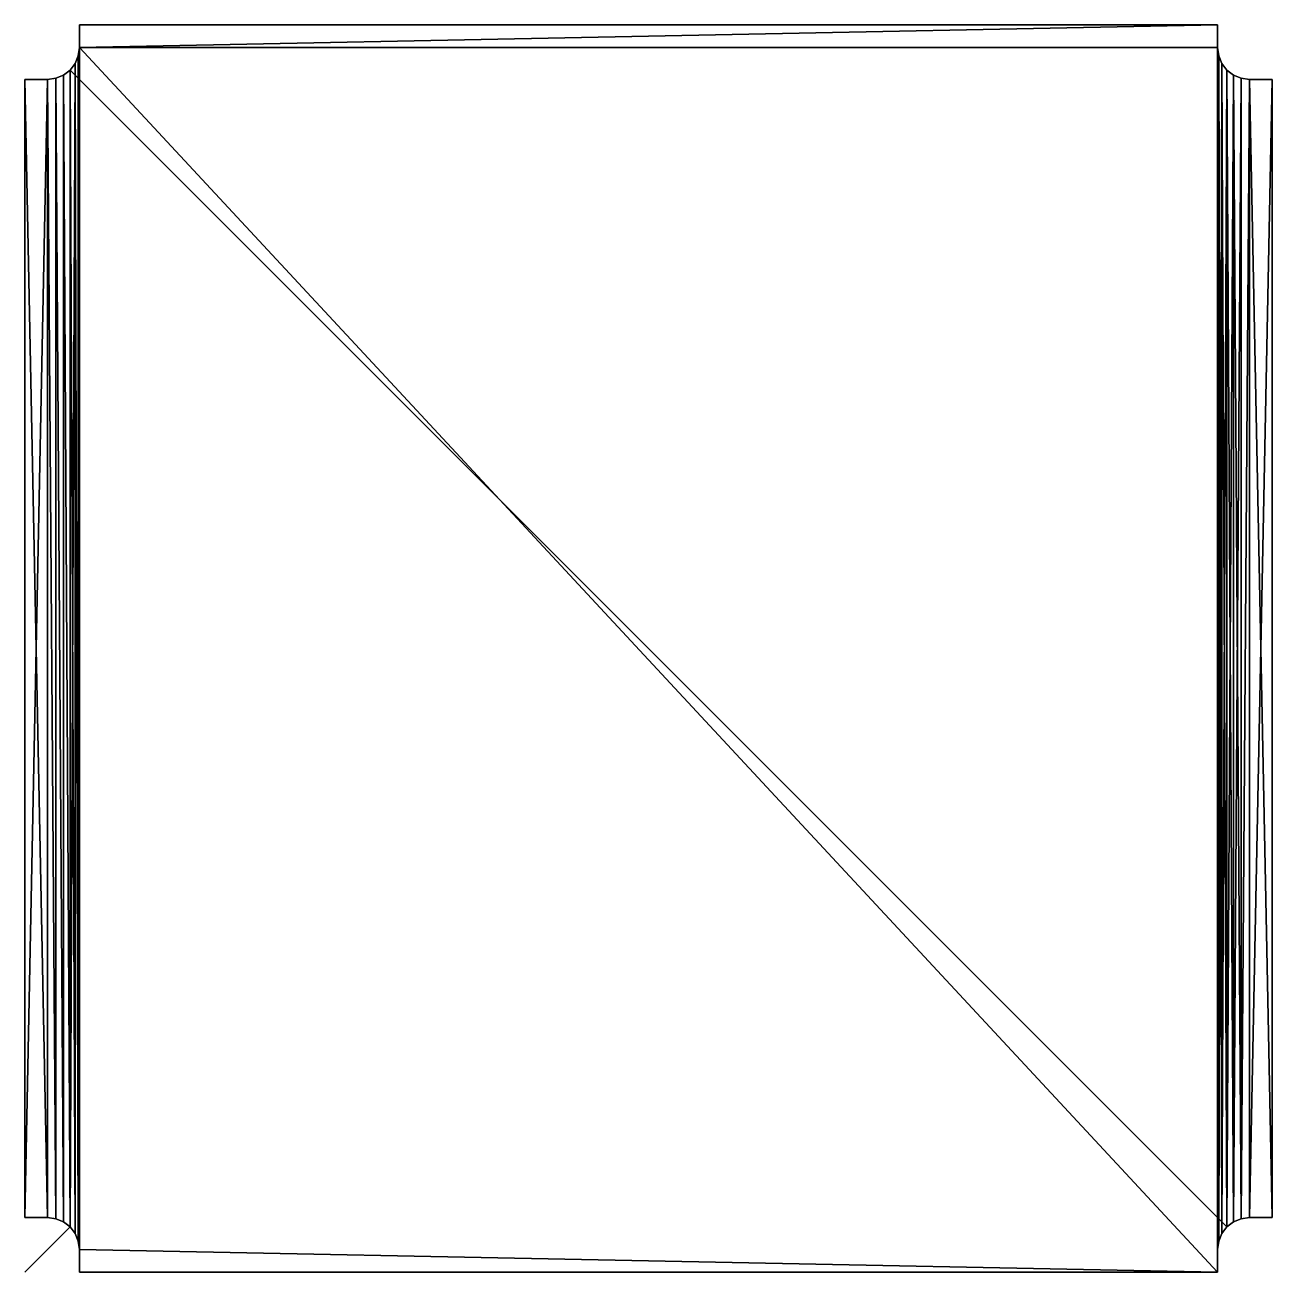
# Model space of a CAD drawing. Header units: metres. Extents: x 0 to 221, y 0 to 221.
import ezdxf

# ---------------------------------------------------------------- set-up
doc = ezdxf.new("R2010")
doc.units = ezdxf.units.M

msp = doc.modelspace()

# ---------------------------------------------------------------- linework, layer by layer
at = {"layer": 'Layer0'}
for p, q in [((8, 213, 3), (213, 8, 3)), ((0, 0, 3), (8, 8, 3))]:
    msp.add_line(p, q, dxfattribs=at)

# ---------------------------------------------------------------- meshes
at = {"layer": 'Groupe#2'}
mesh = msp.add_polyface(dxfattribs=at)
corners = [(211.34, 221), (9.66, 217), (9.66, 221), (211.54, 215.54), (211.34, 4), (211.34, 217), (211.54, 5.46), (212.1, 214.17), (212.1, 6.83), (213, 213), (213, 8), (214.17, 212.1), (214.17, 8.9), (215.54, 211.54), (215.54, 9.46), (217, 211.34), (217, 9.66), (221, 211.34), (221, 9.66), (4, 211.34), (0, 9.66), (0, 211.34), (4, 9.66), (5.46, 9.46), (5.46, 211.54), (6.83, 8.9), (6.83, 212.1), (8, 8), (8, 213), (8.9, 214.17), (8.9, 6.83), (9.46, 5.46), (9.46, 215.54), (9.66, 4), (9.66, 0), (211.34, 0)]
mesh.append_faces([[corners[k] for k in face] for face in [(0, 1, 2), (16, 17, 18), (19, 20, 21)]], dxfattribs={"vtx0": -1})
mesh.append_faces([[corners[k] for k in face] for face in [(3, 4, 5), (4, 3, 6), (6, 7, 8), (8, 9, 10), (10, 11, 12), (12, 13, 14), (14, 15, 16), (20, 19, 22), (22, 19, 23), (23, 24, 25), (25, 26, 27), (27, 29, 30), (30, 29, 31), (31, 32, 33), (33, 1, 34), (34, 1, 35), (5, 1, 0), (35, 5, 4)]], dxfattribs={"vtx0": -1, "vtx1": -1})
mesh.append_faces([[corners[k] for k in face] for face in [(35, 1, 5)]], dxfattribs={"vtx0": -1, "vtx1": -1, "vtx2": -1})
mesh.append_faces([[corners[k] for k in face] for face in [(6, 3, 7), (8, 7, 9), (10, 9, 11), (12, 11, 13), (14, 13, 15), (16, 15, 17), (23, 19, 24), (25, 24, 26), (27, 26, 28), (27, 28, 29), (31, 29, 32), (33, 32, 1)]], dxfattribs={"vtx0": -1, "vtx2": -1})
mesh = msp.add_polyface(dxfattribs=at)
corners = [(211.34, 0, 3), (9.66, 4, 3), (9.66, 0, 3), (9.66, 217, 3), (211.34, 217, 3), (211.34, 4, 3), (211.54, 215.54, 3), (211.54, 5.46, 3), (212.1, 6.83, 3), (212.1, 214.17, 3), (213, 8, 3), (213, 213, 3), (214.17, 8.9, 3), (214.17, 212.1, 3), (215.54, 9.46, 3), (215.54, 211.54, 3), (217, 211.34, 3), (217, 9.66, 3), (221, 9.66, 3), (221, 211.34, 3), (211.34, 221, 3), (9.66, 221, 3), (4, 9.66, 3), (0, 211.34, 3), (0, 9.66, 3), (4, 211.34, 3), (5.46, 9.46, 3), (5.46, 211.54, 3), (6.83, 8.9, 3), (6.83, 212.1, 3), (8, 8, 3), (8, 213, 3), (8.9, 6.83, 3), (8.9, 214.17, 3), (9.46, 5.46, 3), (9.46, 215.54, 3)]
mesh.append_faces([[corners[k] for k in face] for face in [(0, 1, 2), (16, 18, 19), (3, 20, 21), (22, 23, 24)]], dxfattribs={"vtx0": -1})
mesh.append_faces([[corners[k] for k in face] for face in [(4, 5, 6), (6, 8, 9), (9, 10, 11), (11, 12, 13), (13, 14, 15), (15, 14, 16), (20, 3, 4), (23, 22, 25), (25, 26, 27), (27, 28, 29), (29, 30, 31), (31, 32, 33), (33, 34, 35), (35, 1, 3)]], dxfattribs={"vtx0": -1, "vtx1": -1})
mesh.append_faces([[corners[k] for k in face] for face in [(1, 0, 3), (3, 0, 4)]], dxfattribs={"vtx0": -1, "vtx1": -1, "vtx2": -1})
mesh.append_faces([[corners[k] for k in face] for face in [(4, 0, 5), (6, 5, 7), (6, 7, 8), (9, 8, 10), (11, 10, 12), (13, 12, 14), (16, 14, 17), (16, 17, 18), (25, 22, 26), (27, 26, 28), (29, 28, 30), (31, 30, 32), (33, 32, 34), (35, 34, 1)]], dxfattribs={"vtx0": -1, "vtx2": -1})
mesh = msp.add_polyface(dxfattribs=at)
corners = [(9.66, 221, 3), (9.66, 217), (9.66, 217, 3), (9.66, 221)]
mesh.append_faces([[corners[k] for k in face] for face in [(0, 1, 2), (1, 0, 3)]], dxfattribs={"vtx0": -1})
mesh = msp.add_polyface(dxfattribs=at)
corners = [(9.66, 221, 3), (211.34, 221), (9.66, 221), (211.34, 221, 3)]
mesh.append_faces([[corners[k] for k in face] for face in [(0, 1, 2), (1, 0, 3)]], dxfattribs={"vtx0": -1})
mesh = msp.add_polyface(dxfattribs=at)
corners = [(211.34, 221), (211.34, 217, 3), (211.34, 217), (211.34, 221, 3)]
mesh.append_faces([[corners[k] for k in face] for face in [(0, 1, 2), (1, 0, 3)]], dxfattribs={"vtx0": -1})
mesh = msp.add_polyface(dxfattribs=at)
corners = [(9.66, 217, 3), (9.46, 215.54), (9.46, 215.54, 3), (9.66, 217)]
mesh.append_faces([[corners[k] for k in face] for face in [(0, 1, 2), (1, 0, 3)]], dxfattribs={"vtx0": -1})
mesh = msp.add_polyface(dxfattribs=at)
corners = [(211.34, 217), (211.54, 215.54, 3), (211.54, 215.54), (211.34, 217, 3)]
mesh.append_faces([[corners[k] for k in face] for face in [(0, 1, 2), (1, 0, 3)]], dxfattribs={"vtx0": -1})
mesh = msp.add_polyface(dxfattribs=at)
corners = [(9.46, 215.54, 3), (8.9, 214.17), (8.9, 214.17, 3), (9.46, 215.54)]
mesh.append_faces([[corners[k] for k in face] for face in [(0, 1, 2), (1, 0, 3)]], dxfattribs={"vtx0": -1})
mesh = msp.add_polyface(dxfattribs=at)
corners = [(211.54, 215.54), (212.1, 214.17, 3), (212.1, 214.17), (211.54, 215.54, 3)]
mesh.append_faces([[corners[k] for k in face] for face in [(0, 1, 2), (1, 0, 3)]], dxfattribs={"vtx0": -1})
mesh = msp.add_polyface(dxfattribs=at)
corners = [(6.83, 212.1, 3), (8, 213), (6.83, 212.1), (8, 213, 3)]
mesh.append_faces([[corners[k] for k in face] for face in [(0, 1, 2), (1, 0, 3)]], dxfattribs={"vtx0": -1})
mesh = msp.add_polyface(dxfattribs=at)
corners = [(8.9, 214.17, 3), (8, 213), (8, 213, 3), (8.9, 214.17)]
mesh.append_faces([[corners[k] for k in face] for face in [(0, 1, 2), (1, 0, 3)]], dxfattribs={"vtx0": -1})
mesh = msp.add_polyface(dxfattribs=at)
corners = [(212.1, 214.17), (213, 213, 3), (213, 213), (212.1, 214.17, 3)]
mesh.append_faces([[corners[k] for k in face] for face in [(0, 1, 2), (1, 0, 3)]], dxfattribs={"vtx0": -1})
mesh = msp.add_polyface(dxfattribs=at)
corners = [(213, 213, 3), (214.17, 212.1), (213, 213), (214.17, 212.1, 3)]
mesh.append_faces([[corners[k] for k in face] for face in [(0, 1, 2), (1, 0, 3)]], dxfattribs={"vtx0": -1})
mesh = msp.add_polyface(dxfattribs=at)
corners = [(0, 211.34, 3), (0, 9.66), (0, 9.66, 3), (0, 211.34)]
mesh.append_faces([[corners[k] for k in face] for face in [(0, 1, 2), (1, 0, 3)]], dxfattribs={"vtx0": -1})
mesh = msp.add_polyface(dxfattribs=at)
corners = [(0, 211.34, 3), (4, 211.34), (0, 211.34), (4, 211.34, 3)]
mesh.append_faces([[corners[k] for k in face] for face in [(0, 1, 2), (1, 0, 3)]], dxfattribs={"vtx0": -1})
mesh = msp.add_polyface(dxfattribs=at)
corners = [(4, 211.34, 3), (5.46, 211.54), (4, 211.34), (5.46, 211.54, 3)]
mesh.append_faces([[corners[k] for k in face] for face in [(0, 1, 2), (1, 0, 3)]], dxfattribs={"vtx0": -1})
mesh = msp.add_polyface(dxfattribs=at)
corners = [(5.46, 211.54, 3), (6.83, 212.1), (5.46, 211.54), (6.83, 212.1, 3)]
mesh.append_faces([[corners[k] for k in face] for face in [(0, 1, 2), (1, 0, 3)]], dxfattribs={"vtx0": -1})
mesh = msp.add_polyface(dxfattribs=at)
corners = [(214.17, 212.1, 3), (215.54, 211.54), (214.17, 212.1), (215.54, 211.54, 3)]
mesh.append_faces([[corners[k] for k in face] for face in [(0, 1, 2), (1, 0, 3)]], dxfattribs={"vtx0": -1})
mesh = msp.add_polyface(dxfattribs=at)
corners = [(215.54, 211.54, 3), (217, 211.34), (215.54, 211.54), (217, 211.34, 3)]
mesh.append_faces([[corners[k] for k in face] for face in [(0, 1, 2), (1, 0, 3)]], dxfattribs={"vtx0": -1})
mesh = msp.add_polyface(dxfattribs=at)
corners = [(217, 211.34, 3), (221, 211.34), (217, 211.34), (221, 211.34, 3)]
mesh.append_faces([[corners[k] for k in face] for face in [(0, 1, 2), (1, 0, 3)]], dxfattribs={"vtx0": -1})
mesh = msp.add_polyface(dxfattribs=at)
corners = [(221, 211.34), (221, 9.66, 3), (221, 9.66), (221, 211.34, 3)]
mesh.append_faces([[corners[k] for k in face] for face in [(0, 1, 2), (1, 0, 3)]], dxfattribs={"vtx0": -1})
mesh = msp.add_polyface(dxfattribs=at)
corners = [(4, 9.66, 3), (0, 9.66), (4, 9.66), (0, 9.66, 3)]
mesh.append_faces([[corners[k] for k in face] for face in [(0, 1, 2), (1, 0, 3)]], dxfattribs={"vtx0": -1})
mesh = msp.add_polyface(dxfattribs=at)
corners = [(5.46, 9.46, 3), (4, 9.66), (5.46, 9.46), (4, 9.66, 3)]
mesh.append_faces([[corners[k] for k in face] for face in [(0, 1, 2), (1, 0, 3)]], dxfattribs={"vtx0": -1})
mesh = msp.add_polyface(dxfattribs=at)
corners = [(6.83, 8.9, 3), (5.46, 9.46), (6.83, 8.9), (5.46, 9.46, 3)]
mesh.append_faces([[corners[k] for k in face] for face in [(0, 1, 2), (1, 0, 3)]], dxfattribs={"vtx0": -1})
mesh = msp.add_polyface(dxfattribs=at)
corners = [(8, 8, 3), (6.83, 8.9), (8, 8), (6.83, 8.9, 3)]
mesh.append_faces([[corners[k] for k in face] for face in [(0, 1, 2), (1, 0, 3)]], dxfattribs={"vtx0": -1})
mesh = msp.add_polyface(dxfattribs=at)
corners = [(214.17, 8.9, 3), (213, 8), (214.17, 8.9), (213, 8, 3)]
mesh.append_faces([[corners[k] for k in face] for face in [(0, 1, 2), (1, 0, 3)]], dxfattribs={"vtx0": -1})
mesh = msp.add_polyface(dxfattribs=at)
corners = [(215.54, 9.46, 3), (214.17, 8.9), (215.54, 9.46), (214.17, 8.9, 3)]
mesh.append_faces([[corners[k] for k in face] for face in [(0, 1, 2), (1, 0, 3)]], dxfattribs={"vtx0": -1})
mesh = msp.add_polyface(dxfattribs=at)
corners = [(217, 9.66, 3), (215.54, 9.46), (217, 9.66), (215.54, 9.46, 3)]
mesh.append_faces([[corners[k] for k in face] for face in [(0, 1, 2), (1, 0, 3)]], dxfattribs={"vtx0": -1})
mesh = msp.add_polyface(dxfattribs=at)
corners = [(221, 9.66, 3), (217, 9.66), (221, 9.66), (217, 9.66, 3)]
mesh.append_faces([[corners[k] for k in face] for face in [(0, 1, 2), (1, 0, 3)]], dxfattribs={"vtx0": -1})
mesh = msp.add_polyface(dxfattribs=at)
corners = [(8, 8, 3), (8.9, 6.83), (8.9, 6.83, 3), (8, 8)]
mesh.append_faces([[corners[k] for k in face] for face in [(0, 1, 2), (1, 0, 3)]], dxfattribs={"vtx0": -1})
mesh = msp.add_polyface(dxfattribs=at)
corners = [(8.9, 6.83, 3), (9.46, 5.46), (9.46, 5.46, 3), (8.9, 6.83)]
mesh.append_faces([[corners[k] for k in face] for face in [(0, 1, 2), (1, 0, 3)]], dxfattribs={"vtx0": -1})
mesh = msp.add_polyface(dxfattribs=at)
corners = [(212.1, 6.83), (211.54, 5.46, 3), (211.54, 5.46), (212.1, 6.83, 3)]
mesh.append_faces([[corners[k] for k in face] for face in [(0, 1, 2), (1, 0, 3)]], dxfattribs={"vtx0": -1})
mesh = msp.add_polyface(dxfattribs=at)
corners = [(213, 8), (212.1, 6.83, 3), (212.1, 6.83), (213, 8, 3)]
mesh.append_faces([[corners[k] for k in face] for face in [(0, 1, 2), (1, 0, 3)]], dxfattribs={"vtx0": -1})
mesh = msp.add_polyface(dxfattribs=at)
corners = [(9.46, 5.46, 3), (9.66, 4), (9.66, 4, 3), (9.46, 5.46)]
mesh.append_faces([[corners[k] for k in face] for face in [(0, 1, 2), (1, 0, 3)]], dxfattribs={"vtx0": -1})
mesh = msp.add_polyface(dxfattribs=at)
corners = [(211.54, 5.46), (211.34, 4, 3), (211.34, 4), (211.54, 5.46, 3)]
mesh.append_faces([[corners[k] for k in face] for face in [(0, 1, 2), (1, 0, 3)]], dxfattribs={"vtx0": -1})
mesh = msp.add_polyface(dxfattribs=at)
corners = [(9.66, 4, 3), (9.66, 0), (9.66, 0, 3), (9.66, 4)]
mesh.append_faces([[corners[k] for k in face] for face in [(0, 1, 2), (1, 0, 3)]], dxfattribs={"vtx0": -1})
mesh = msp.add_polyface(dxfattribs=at)
corners = [(211.34, 4), (211.34, 0, 3), (211.34, 0), (211.34, 4, 3)]
mesh.append_faces([[corners[k] for k in face] for face in [(0, 1, 2), (1, 0, 3)]], dxfattribs={"vtx0": -1})
mesh = msp.add_polyface(dxfattribs=at)
corners = [(211.34, 0, 3), (9.66, 0), (211.34, 0), (9.66, 0, 3)]
mesh.append_faces([[corners[k] for k in face] for face in [(0, 1, 2), (1, 0, 3)]], dxfattribs={"vtx0": -1})

doc.saveas('drawing.dxf')
